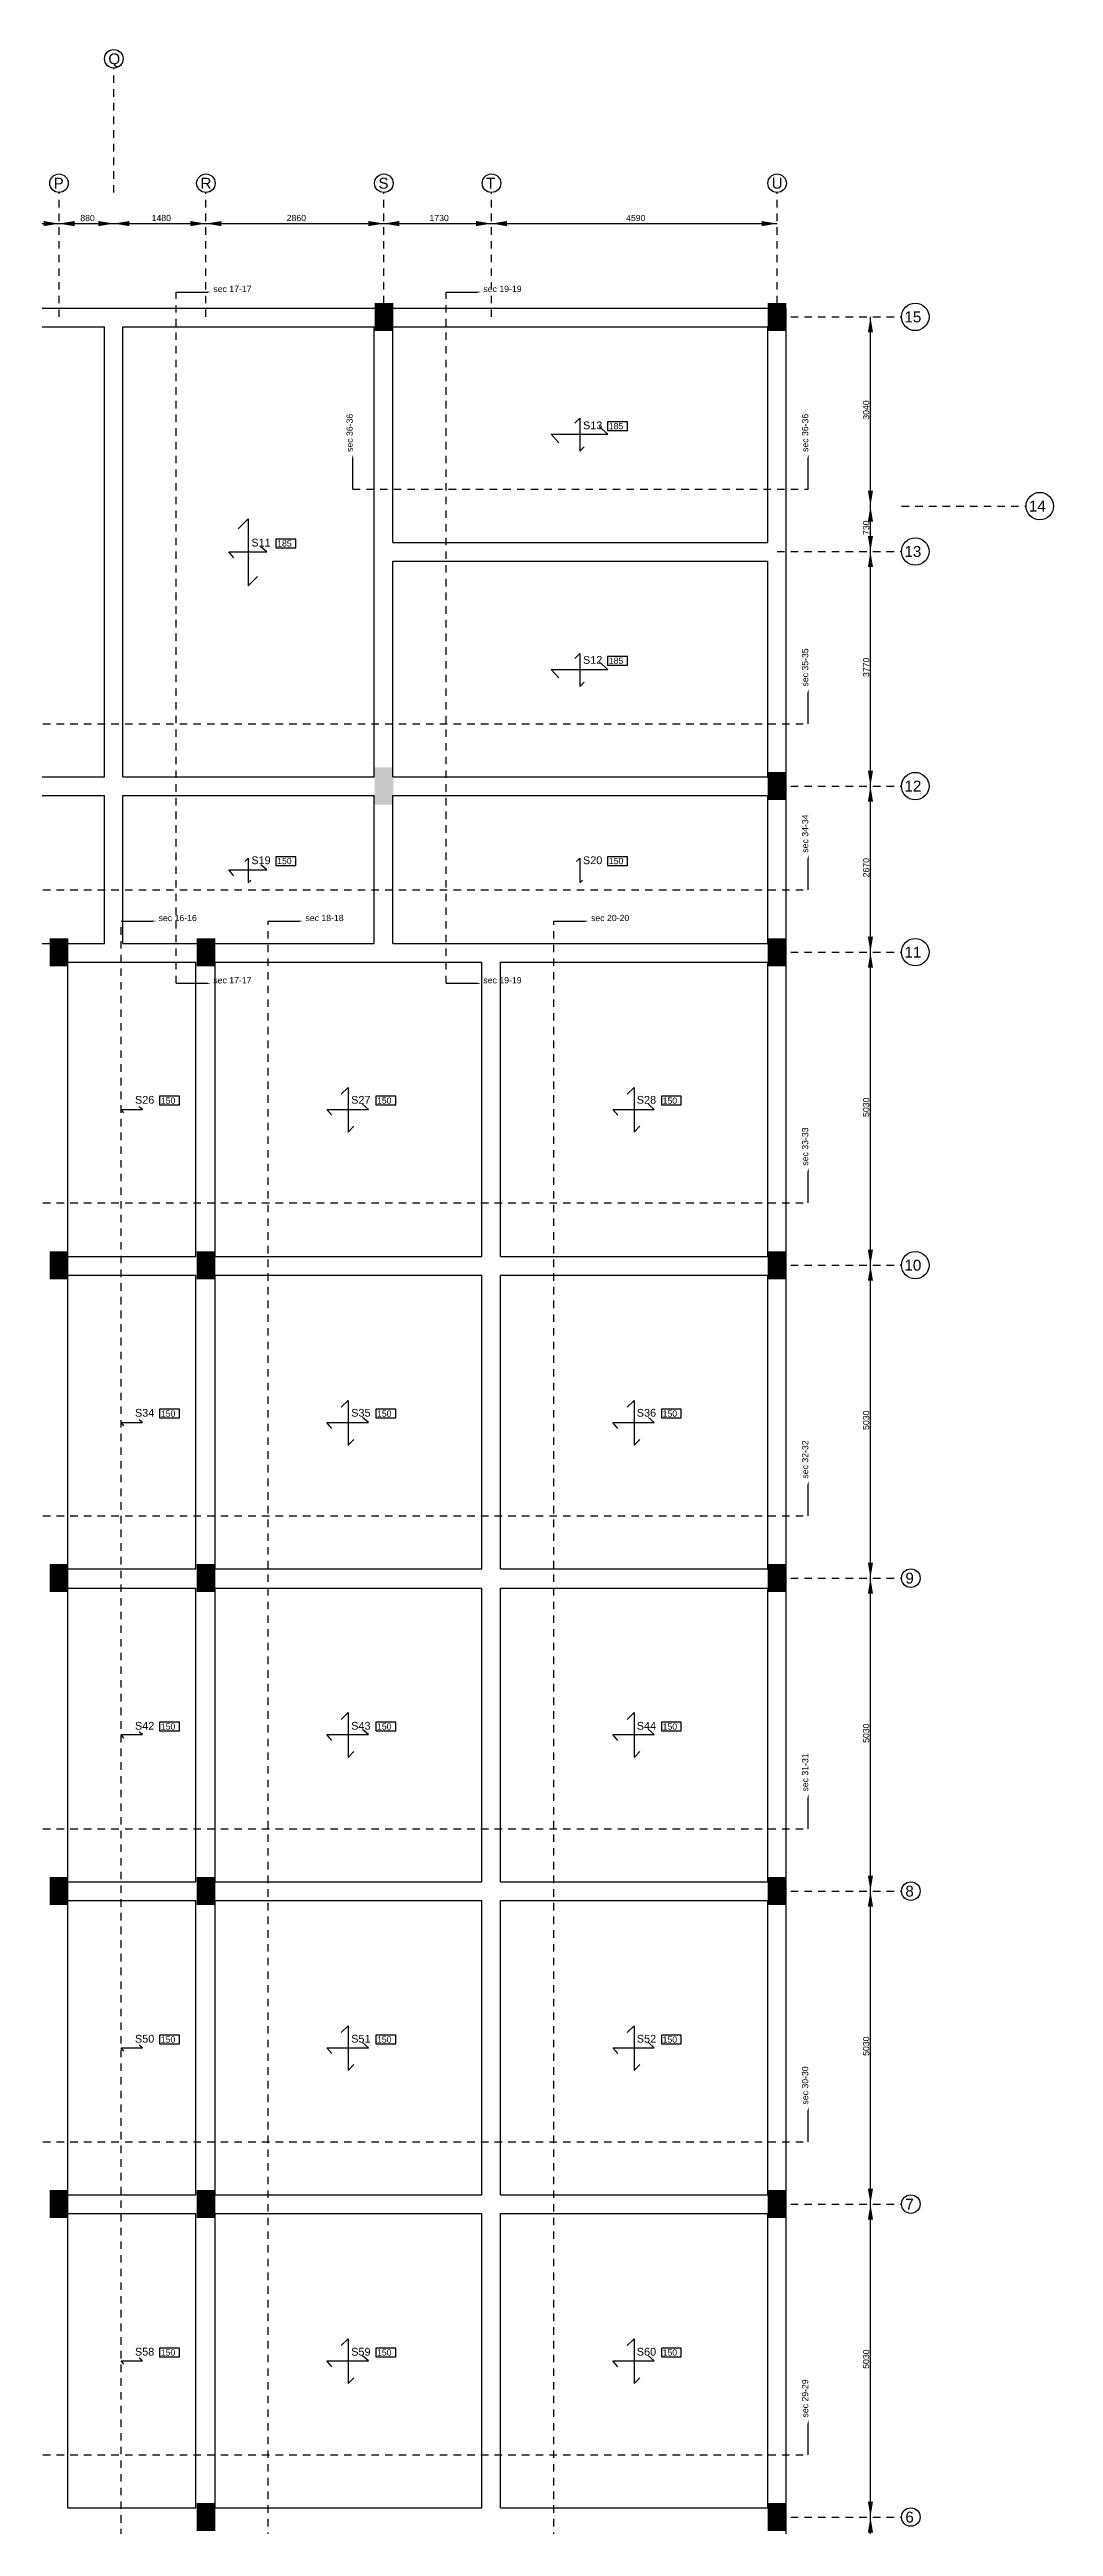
# Model space of a CAD drawing. Extents: x 0 to 119, y -5 to 121.
# Drawn here: x 53.87 to 70, y 19.87 to 59.68 of the extents above; entities that cross this region are included whole.
import ezdxf

# ---------------------------------------------------------------- set-up
doc = ezdxf.new("R2010")
doc.units = 0
doc.linetypes.add('ACAD_ISO02W100', pattern=[15, 12, -3])
for name, color, linetype in [('CenterLine', 253, 'CONTINUOUS'), ('Columns', 6, 'CONTINUOUS'), ('Grid_Dimension', 7, 'CONTINUOUS'), ('GridName', 7, 'CONTINUOUS'), ('Layout', 2, 'CONTINUOUS'), ('Section_Name', 1, 'CONTINUOUS'), ('SectionLine', 1, 'CONTINUOUS'), ('Slab_Icon', 6, 'CONTINUOUS'), ('Slab_Name', 4, 'CONTINUOUS'), ('Slab_Thick', 4, 'CONTINUOUS')]:
    doc.layers.add(name, color=color, linetype=linetype)
doc.styles.add('STRUDS_Arial', font='ARIAL.TTF', dxfattribs={"height": 0.04})
doc.styles.add('stylebar', font='ARIAL.TTF', dxfattribs={"height": 0.04})

msp = doc.modelspace()

# ---------------------------------------------------------------- linework, layer by layer
at = {"layer": 'CenterLine', "linetype": 'ACAD_ISO02W100', "ltscale": 0.01}
for p, q in [((54.898, 57.38), (54.898, 59.38)), ((54.018, 55.38), (54.018, 57.38)), ((56.378, 55.38), (56.378, 57.38)), ((59.238, 55.38), (59.238, 57.38)), ((60.968, 55.38), (60.968, 57.38)), ((65.558, 55.38), (65.558, 57.38)), ((65.558, 55.38), (67.558, 55.38)), ((67.558, 52.34), (69.558, 52.34)), ((65.558, 51.61), (67.558, 51.61)), ((65.558, 47.84), (67.558, 47.84)), ((65.558, 45.17), (67.558, 45.17)), ((65.558, 40.14), (67.558, 40.14)), ((65.558, 35.11), (67.558, 35.11)), ((65.558, 30.08), (67.558, 30.08)), ((65.558, 25.05), (67.558, 25.05)), ((65.558, 20.02), (67.558, 20.02))]:
    msp.add_line(p, q, dxfattribs=at)
at = {"layer": 'Columns'}
for points in [[(59.088, 55.155), (59.088, 55.605), (59.388, 55.155), (59.388, 55.605)], [(65.408, 55.155), (65.408, 55.605), (65.708, 55.155), (65.708, 55.605)], [(59.088, 47.54), (59.088, 48.14), (59.388, 47.54), (59.388, 48.14)], [(65.408, 47.615), (65.408, 48.065), (65.708, 47.615), (65.708, 48.065)], [(53.868, 44.945), (53.868, 45.395), (54.168, 44.945), (54.168, 45.395)], [(56.228, 44.945), (56.228, 45.395), (56.528, 44.945), (56.528, 45.395)], [(65.408, 44.945), (65.408, 45.395), (65.708, 44.945), (65.708, 45.395)], [(53.868, 39.915), (53.868, 40.365), (54.168, 39.915), (54.168, 40.365)], [(56.228, 39.915), (56.228, 40.365), (56.528, 39.915), (56.528, 40.365)], [(65.408, 39.915), (65.408, 40.365), (65.708, 39.915), (65.708, 40.365)], [(53.868, 34.885), (53.868, 35.335), (54.168, 34.885), (54.168, 35.335)], [(56.228, 34.885), (56.228, 35.335), (56.528, 34.885), (56.528, 35.335)], [(65.408, 34.885), (65.408, 35.335), (65.708, 34.885), (65.708, 35.335)], [(53.868, 29.855), (53.868, 30.305), (54.168, 29.855), (54.168, 30.305)], [(56.228, 29.855), (56.228, 30.305), (56.528, 29.855), (56.528, 30.305)], [(65.408, 29.855), (65.408, 30.305), (65.708, 29.855), (65.708, 30.305)], [(53.868, 24.825), (53.868, 25.275), (54.168, 24.825), (54.168, 25.275)], [(56.228, 24.825), (56.228, 25.275), (56.528, 24.825), (56.528, 25.275)], [(65.408, 24.825), (65.408, 25.275), (65.708, 24.825), (65.708, 25.275)], [(56.228, 19.795), (56.228, 20.245), (56.528, 19.795), (56.528, 20.245)], [(65.408, 19.795), (65.408, 20.245), (65.708, 19.795), (65.708, 20.245)]]:
    msp.add_solid(points, dxfattribs=at)
at = {"layer": 'Grid_Dimension'}
for p, q in [((51.478, 56.88), (54.018, 56.88)), ((54.018, 56.88), (54.898, 56.88)), ((54.898, 56.88), (56.378, 56.88)), ((56.378, 56.88), (59.238, 56.88)), ((59.238, 56.88), (60.968, 56.88)), ((60.968, 56.88), (65.558, 56.88)), ((67.058, 52.34), (67.058, 55.38)), ((67.058, 51.61), (67.058, 52.34)), ((67.058, 47.84), (67.058, 51.61)), ((67.058, 45.17), (67.058, 47.84)), ((67.058, 40.14), (67.058, 45.17)), ((67.058, 35.11), (67.058, 40.14)), ((67.058, 30.08), (67.058, 35.11)), ((67.058, 25.05), (67.058, 30.08)), ((67.058, 20.02), (67.058, 25.05)), ((67.058, 17.35), (67.058, 20.02))]:
    msp.add_line(p, q, dxfattribs=at)
for points in [[(54.018, 56.88), (53.768, 56.9216), (54.018, 56.88), (53.768, 56.8384)], [(54.018, 56.88), (54.268, 56.9216), (54.018, 56.88), (54.268, 56.8384)], [(54.898, 56.88), (54.648, 56.9216), (54.898, 56.88), (54.648, 56.8384)], [(54.898, 56.88), (55.148, 56.9216), (54.898, 56.88), (55.148, 56.8384)], [(56.378, 56.88), (56.128, 56.9216), (56.378, 56.88), (56.128, 56.8384)], [(56.378, 56.88), (56.628, 56.9216), (56.378, 56.88), (56.628, 56.8384)], [(59.238, 56.88), (58.988, 56.9216), (59.238, 56.88), (58.988, 56.8384)], [(59.238, 56.88), (59.488, 56.9216), (59.238, 56.88), (59.488, 56.8384)], [(60.968, 56.88), (60.718, 56.9216), (60.968, 56.88), (60.718, 56.8384)], [(60.968, 56.88), (61.218, 56.9216), (60.968, 56.88), (61.218, 56.8384)], [(65.558, 56.88), (65.308, 56.9216), (65.558, 56.88), (65.308, 56.8384)], [(67.058, 55.38), (67.0164, 55.13), (67.058, 55.38), (67.0996, 55.13)], [(67.058, 52.34), (67.0164, 52.59), (67.058, 52.34), (67.0996, 52.59)], [(67.058, 52.34), (67.0164, 52.09), (67.058, 52.34), (67.0996, 52.09)], [(67.058, 51.61), (67.0164, 51.86), (67.058, 51.61), (67.0996, 51.86)], [(67.058, 51.61), (67.0164, 51.36), (67.058, 51.61), (67.0996, 51.36)], [(67.058, 47.84), (67.0164, 48.09), (67.058, 47.84), (67.0996, 48.09)], [(67.058, 47.84), (67.0164, 47.59), (67.058, 47.84), (67.0996, 47.59)], [(67.058, 45.17), (67.0164, 45.42), (67.058, 45.17), (67.0996, 45.42)], [(67.058, 45.17), (67.0164, 44.92), (67.058, 45.17), (67.0996, 44.92)], [(67.058, 40.14), (67.0164, 40.39), (67.058, 40.14), (67.0996, 40.39)], [(67.058, 40.14), (67.0164, 39.89), (67.058, 40.14), (67.0996, 39.89)], [(67.058, 35.11), (67.0164, 35.36), (67.058, 35.11), (67.0996, 35.36)], [(67.058, 35.11), (67.0164, 34.86), (67.058, 35.11), (67.0996, 34.86)], [(67.058, 30.08), (67.0164, 30.33), (67.058, 30.08), (67.0996, 30.33)], [(67.058, 30.08), (67.0164, 29.83), (67.058, 30.08), (67.0996, 29.83)], [(67.058, 25.05), (67.0164, 25.3), (67.058, 25.05), (67.0996, 25.3)], [(67.058, 25.05), (67.0164, 24.8), (67.058, 25.05), (67.0996, 24.8)], [(67.058, 20.02), (67.0164, 20.27), (67.058, 20.02), (67.0996, 20.27)], [(67.058, 20.02), (67.0164, 19.77), (67.058, 20.02), (67.0996, 19.77)]]:
    msp.add_solid(points, dxfattribs=at)
at = {"layer": 'GridName'}
for centre, radius in [((54.898, 59.5287), 0.14874), ((54.018, 57.5287), 0.14874), ((56.378, 57.5287), 0.14874), ((59.238, 57.5287), 0.14874), ((60.968, 57.5287), 0.14874), ((65.558, 57.5287), 0.14874), ((67.7787, 55.38), 0.22066), ((69.7787, 52.34), 0.22066), ((67.7787, 51.61), 0.22066), ((67.7787, 47.84), 0.22066), ((67.7787, 45.17), 0.22066), ((67.7787, 40.14), 0.22066), ((67.7068, 35.11), 0.14874), ((67.7068, 30.08), 0.14874), ((67.7068, 25.05), 0.14874), ((67.7068, 20.02), 0.14874)]:
    msp.add_circle(centre, radius, dxfattribs=at)
at = {"layer": 'Layout'}
for p, q in [((50.3946, 55.521), (55.0451, 55.521)), ((54.746, 55.521), (59.3829, 55.521)), ((59.0837, 55.521), (65.706, 55.521)), ((65.706, 51.4552), (65.706, 55.521)), ((50.7073, 55.2219), (54.746, 55.2219)), ((54.746, 47.9877), (54.746, 55.2219)), ((55.0451, 47.9877), (55.0451, 55.2219)), ((55.0451, 55.2219), (59.0837, 55.2219)), ((59.0837, 51.4552), (59.0837, 55.2219)), ((59.3829, 51.7544), (59.3829, 55.2219)), ((59.3829, 55.2219), (65.4069, 55.2219)), ((65.4069, 51.7544), (65.4069, 55.2219)), ((59.0837, 47.9877), (59.0837, 51.7544)), ((59.3829, 51.7544), (65.4069, 51.7544)), ((65.706, 47.6885), (65.706, 51.7544)), ((59.3829, 47.9877), (59.3829, 51.4552)), ((59.3829, 51.4552), (65.4069, 51.4552)), ((65.4069, 47.9877), (65.4069, 51.4552)), ((50.7073, 47.9877), (54.746, 47.9877)), ((55.0451, 47.9877), (59.0837, 47.9877)), ((59.3829, 47.9877), (65.4069, 47.9877)), ((65.706, 45.0097), (65.706, 47.9877)), ((50.7073, 47.6885), (54.746, 47.6885)), ((54.746, 45.3089), (54.746, 47.6885)), ((55.0451, 47.6885), (59.0837, 47.6885)), ((55.0451, 45.3089), (55.0451, 47.6885)), ((59.0837, 45.3089), (59.0837, 47.6885)), ((59.3829, 47.6885), (65.4069, 47.6885)), ((59.3829, 45.3089), (59.3829, 47.6885)), ((65.4069, 45.3089), (65.4069, 47.6885)), ((50.7073, 45.3089), (54.1612, 45.3089)), ((53.8621, 45.3089), (54.746, 45.3089)), ((54.1612, 45.0097), (55.0451, 45.0097)), ((54.1612, 40.2776), (54.1612, 45.0097)), ((54.746, 45.0097), (56.2145, 45.0097)), ((55.0451, 45.3089), (56.5273, 45.3089)), ((56.2145, 45.3089), (59.0837, 45.3089)), ((56.2145, 40.2776), (56.2145, 45.0097)), ((56.5273, 45.0097), (59.3829, 45.0097)), ((56.5273, 40.2776), (56.5273, 45.0097)), ((59.0837, 45.0097), (60.8107, 45.0097)), ((59.3829, 45.3089), (61.1099, 45.3089)), ((60.8107, 45.3089), (65.4069, 45.3089)), ((60.8107, 40.2776), (60.8107, 45.0097)), ((61.1099, 45.0097), (65.4069, 45.0097)), ((61.1099, 40.2776), (61.1099, 45.0097)), ((65.4069, 40.2776), (65.4069, 45.0097)), ((65.706, 39.9784), (65.706, 45.3089)), ((54.1612, 40.2776), (56.2145, 40.2776)), ((56.5273, 40.2776), (60.8107, 40.2776)), ((61.1099, 40.2776), (65.4069, 40.2776)), ((65.706, 34.9471), (65.706, 40.2776)), ((54.1612, 39.9784), (56.2145, 39.9784)), ((54.1612, 35.2599), (54.1612, 39.9784)), ((56.2145, 35.2599), (56.2145, 39.9784)), ((56.5273, 39.9784), (60.8107, 39.9784)), ((56.5273, 35.2599), (56.5273, 39.9784)), ((60.8107, 35.2599), (60.8107, 39.9784)), ((61.1099, 39.9784), (65.4069, 39.9784)), ((61.1099, 35.2599), (61.1099, 39.9784)), ((65.4069, 35.2599), (65.4069, 39.9784)), ((54.1612, 35.2599), (56.2145, 35.2599)), ((56.5273, 35.2599), (60.8107, 35.2599)), ((61.1099, 35.2599), (65.4069, 35.2599)), ((65.706, 29.9294), (65.706, 35.2599)), ((54.1612, 34.9471), (56.2145, 34.9471)), ((54.1612, 30.2286), (54.1612, 34.9471)), ((56.2145, 30.2286), (56.2145, 34.9471)), ((56.5273, 34.9471), (60.8107, 34.9471)), ((56.5273, 30.2286), (56.5273, 34.9471)), ((60.8107, 30.2286), (60.8107, 34.9471)), ((61.1099, 34.9471), (65.4069, 34.9471)), ((61.1099, 30.2286), (61.1099, 34.9471)), ((65.4069, 30.2286), (65.4069, 34.9471)), ((54.1612, 30.2286), (56.2145, 30.2286)), ((54.1612, 29.9294), (56.2145, 29.9294)), ((54.1612, 25.1973), (54.1612, 29.9294)), ((56.2145, 25.1973), (56.2145, 29.9294)), ((56.5273, 30.2286), (60.8107, 30.2286)), ((56.5273, 29.9294), (60.8107, 29.9294)), ((56.5273, 25.1973), (56.5273, 29.9294)), ((60.8107, 25.1973), (60.8107, 29.9294)), ((61.1099, 30.2286), (65.4069, 30.2286)), ((61.1099, 29.9294), (65.4069, 29.9294)), ((61.1099, 25.1973), (61.1099, 29.9294)), ((65.4069, 25.1973), (65.4069, 29.9294)), ((65.706, 24.8981), (65.706, 30.2286)), ((54.1612, 25.1973), (56.2145, 25.1973)), ((56.5273, 25.1973), (60.8107, 25.1973)), ((61.1099, 25.1973), (65.4069, 25.1973)), ((65.706, 19.8668), (65.706, 25.1973)), ((54.1612, 24.8981), (56.2145, 24.8981)), ((54.1612, 20.166), (54.1612, 24.8981)), ((56.2145, 20.166), (56.2145, 24.8981)), ((56.5273, 24.8981), (60.8107, 24.8981)), ((56.5273, 20.166), (56.5273, 24.8981)), ((60.8107, 20.166), (60.8107, 24.8981)), ((61.1099, 24.8981), (65.4069, 24.8981)), ((61.1099, 20.166), (61.1099, 24.8981)), ((65.4069, 20.166), (65.4069, 24.8981)), ((54.1612, 20.166), (56.2145, 20.166)), ((56.5273, 20.166), (60.8107, 20.166)), ((61.1099, 20.166), (65.4069, 20.166)), ((65.706, 17.188), (65.706, 20.166))]:
    msp.add_line(p, q, dxfattribs=at)
at = {"layer": 'SectionLine', "linetype": 'ACAD_ISO02W100', "ltscale": 0.01}
for p, q in [((55.898, 44.67), (55.898, 55.78)), ((60.238, 44.67), (60.238, 55.78)), ((58.738, 52.61), (66.058, 52.61)), ((30.878, 48.84), (66.058, 48.84)), ((30.878, 46.17), (66.058, 46.17)), ((55.018, 16.85), (55.018, 45.67)), ((57.378, 7.11), (57.378, 45.67)), ((61.968, 7.11), (61.968, 45.67)), ((30.878, 41.14), (66.058, 41.14)), ((30.878, 36.11), (66.058, 36.11)), ((30.878, 31.08), (66.058, 31.08)), ((30.878, 26.05), (66.058, 26.05)), ((30.878, 21.02), (66.058, 21.02))]:
    msp.add_line(p, q, dxfattribs=at)
at = {"layer": 'SectionLine'}
for p, q in [((55.898, 55.78), (56.398, 55.78)), ((60.238, 55.78), (60.738, 55.78)), ((58.738, 52.61), (58.738, 53.11)), ((66.058, 52.61), (66.058, 53.11)), ((66.058, 48.84), (66.058, 49.34)), ((66.058, 46.17), (66.058, 46.67)), ((55.018, 45.67), (55.518, 45.67)), ((57.378, 45.67), (57.878, 45.67)), ((61.968, 45.67), (62.468, 45.67)), ((55.898, 44.67), (56.398, 44.67)), ((60.238, 44.67), (60.738, 44.67)), ((66.058, 41.14), (66.058, 41.64)), ((66.058, 36.11), (66.058, 36.61)), ((66.058, 31.08), (66.058, 31.58)), ((66.058, 26.05), (66.058, 26.55)), ((66.058, 21.02), (66.058, 21.52))]:
    msp.add_line(p, q, dxfattribs=at)
for points in [[(56.398, 55.77), (56.458, 55.78), (56.398, 55.77), (56.398, 55.79)], [(60.738, 55.77), (60.798, 55.78), (60.738, 55.77), (60.738, 55.79)], [(58.728, 53.11), (58.738, 53.17), (58.728, 53.11), (58.748, 53.11)], [(66.048, 53.11), (66.058, 53.17), (66.048, 53.11), (66.068, 53.11)], [(66.048, 49.34), (66.058, 49.4), (66.048, 49.34), (66.068, 49.34)], [(66.048, 46.67), (66.058, 46.73), (66.048, 46.67), (66.068, 46.67)], [(55.518, 45.66), (55.578, 45.67), (55.518, 45.66), (55.518, 45.68)], [(57.878, 45.66), (57.938, 45.67), (57.878, 45.66), (57.878, 45.68)], [(62.468, 45.66), (62.528, 45.67), (62.468, 45.66), (62.468, 45.68)], [(56.398, 44.66), (56.458, 44.67), (56.398, 44.66), (56.398, 44.68)], [(60.738, 44.66), (60.798, 44.67), (60.738, 44.66), (60.738, 44.68)], [(66.048, 41.64), (66.058, 41.7), (66.048, 41.64), (66.068, 41.64)], [(66.048, 36.61), (66.058, 36.67), (66.048, 36.61), (66.068, 36.61)], [(66.048, 31.58), (66.058, 31.64), (66.048, 31.58), (66.068, 31.58)], [(66.048, 26.55), (66.058, 26.61), (66.048, 26.55), (66.068, 26.55)], [(66.048, 21.52), (66.058, 21.58), (66.048, 21.52), (66.068, 21.52)]]:
    msp.add_solid(points, dxfattribs=at)
at = {"layer": 'Slab_Icon'}
for p, q in [((62.3065, 53.6717), (62.3881, 53.7533)), ((62.3881, 53.7533), (62.3881, 53.223)), ((62.0481, 53.3589), (61.9258, 53.4949)), ((61.9258, 53.4949), (62.8368, 53.4949)), ((62.8368, 53.4949), (62.7008, 53.6173)), ((62.3881, 53.223), (62.4561, 53.291)), ((56.8945, 51.9719), (57.0576, 52.1351)), ((57.0576, 52.1351), (57.0576, 51.0609)), ((56.8265, 51.5096), (56.7449, 51.6048)), ((56.7449, 51.6048), (57.3568, 51.6048)), ((57.3568, 51.6048), (57.2616, 51.6864)), ((57.0576, 51.0609), (57.2072, 51.2104)), ((62.3065, 49.8914), (62.3881, 49.973)), ((62.3881, 49.973), (62.3881, 49.4427)), ((62.8368, 49.7147), (62.7008, 49.837)), ((62.0481, 49.5787), (61.9258, 49.7147)), ((61.9258, 49.7147), (62.8368, 49.7147)), ((62.3881, 49.4427), (62.4561, 49.5107)), ((57.0032, 46.6279), (57.0576, 46.6823)), ((57.0576, 46.6823), (57.0576, 46.2879)), ((62.3337, 46.6279), (62.3881, 46.6823)), ((62.3881, 46.6823), (62.3881, 46.2879)), ((56.8265, 46.3967), (56.7449, 46.4919)), ((56.7449, 46.4919), (57.3568, 46.4919)), ((57.0576, 46.2879), (57.0984, 46.3287)), ((57.3568, 46.4919), (57.2616, 46.5735)), ((62.3881, 46.2879), (62.4289, 46.3287)), ((58.5534, 42.8884), (58.6622, 42.9972)), ((58.6622, 42.9972), (58.6622, 42.2765)), ((63.1496, 42.8884), (63.2584, 42.9972)), ((63.2584, 42.9972), (63.2584, 42.2765)), ((55.0587, 42.5893), (55.0179, 42.6436)), ((55.0179, 42.6436), (55.3579, 42.6436)), ((55.3579, 42.6436), (55.3035, 42.6844)), ((58.4038, 42.5485), (58.3223, 42.6436)), ((58.3223, 42.6436), (58.9886, 42.6436)), ((58.9886, 42.6436), (58.8934, 42.7252)), ((63, 42.5485), (62.9184, 42.6436)), ((62.9184, 42.6436), (63.5847, 42.6436)), ((63.5847, 42.6436), (63.4895, 42.7252)), ((58.6622, 42.2765), (58.7574, 42.3717)), ((63.2584, 42.2765), (63.3535, 42.3717)), ((58.5534, 37.8571), (58.6622, 37.9659)), ((58.6622, 37.9659), (58.6622, 37.2452)), ((63.1496, 37.8571), (63.2584, 37.9659)), ((63.2584, 37.9659), (63.2584, 37.2452)), ((55.0587, 37.558), (55.0179, 37.6123)), ((55.0179, 37.6123), (55.3579, 37.6123)), ((55.3579, 37.6123), (55.3035, 37.6531)), ((58.4038, 37.5172), (58.3223, 37.6123)), ((58.3223, 37.6123), (58.9886, 37.6123)), ((58.9886, 37.6123), (58.8934, 37.6939)), ((63, 37.5172), (62.9184, 37.6123)), ((62.9184, 37.6123), (63.5847, 37.6123)), ((63.5847, 37.6123), (63.4895, 37.6939)), ((58.6622, 37.2452), (58.7574, 37.3404)), ((63.2584, 37.2452), (63.3535, 37.3404)), ((58.5534, 32.8394), (58.6622, 32.9482)), ((58.6622, 32.9482), (58.6622, 32.2275)), ((58.9886, 32.5946), (58.8934, 32.6762)), ((63.1496, 32.8394), (63.2584, 32.9482)), ((63.2584, 32.9482), (63.2584, 32.2275)), ((63.5847, 32.5946), (63.4895, 32.6762)), ((55.0587, 32.5403), (55.0179, 32.5946)), ((55.0179, 32.5946), (55.3579, 32.5946)), ((55.3579, 32.5946), (55.3035, 32.6354)), ((58.4038, 32.4995), (58.3223, 32.5946)), ((58.3223, 32.5946), (58.9886, 32.5946)), ((58.6622, 32.2275), (58.7574, 32.3227)), ((63, 32.4995), (62.9184, 32.5946)), ((62.9184, 32.5946), (63.5847, 32.5946)), ((63.2584, 32.2275), (63.3535, 32.3227)), ((58.5534, 27.8081), (58.6622, 27.9169)), ((58.6622, 27.9169), (58.6622, 27.1962)), ((63.1496, 27.8081), (63.2584, 27.9169)), ((63.2584, 27.9169), (63.2584, 27.1962)), ((55.0587, 27.509), (55.0179, 27.5634)), ((55.0179, 27.5634), (55.3579, 27.5634)), ((55.3579, 27.5634), (55.3035, 27.6041)), ((58.4038, 27.4682), (58.3223, 27.5634)), ((58.3223, 27.5634), (58.9886, 27.5634)), ((58.9886, 27.5634), (58.8934, 27.6449)), ((63, 27.4682), (62.9184, 27.5634)), ((62.9184, 27.5634), (63.5847, 27.5634)), ((63.5847, 27.5634), (63.4895, 27.6449)), ((58.6622, 27.1962), (58.7574, 27.2914)), ((63.2584, 27.1962), (63.3535, 27.2914)), ((58.5534, 22.7768), (58.6622, 22.8856)), ((58.6622, 22.8856), (58.6622, 22.1649)), ((63.1496, 22.7768), (63.2584, 22.8856)), ((63.2584, 22.8856), (63.2584, 22.1649)), ((55.0587, 22.4777), (55.0179, 22.5321)), ((55.0179, 22.5321), (55.3579, 22.5321)), ((55.3579, 22.5321), (55.3035, 22.5728)), ((58.4038, 22.4369), (58.3223, 22.5321)), ((58.3223, 22.5321), (58.9886, 22.5321)), ((58.9886, 22.5321), (58.8934, 22.6136)), ((63, 22.4369), (62.9184, 22.5321)), ((62.9184, 22.5321), (63.5847, 22.5321)), ((63.5847, 22.5321), (63.4895, 22.6136)), ((58.6622, 22.1649), (58.7574, 22.2601)), ((63.2584, 22.1649), (63.3535, 22.2601))]:
    msp.add_line(p, q, dxfattribs=at)
at = {"layer": 'Slab_Thick'}
for p, q in [((63.153, 53.695), (62.833, 53.695)), ((62.833, 53.695), (62.833, 53.555)), ((62.833, 53.555), (63.153, 53.555)), ((63.153, 53.555), (63.153, 53.695)), ((57.823, 51.81), (57.503, 51.81)), ((57.503, 51.81), (57.503, 51.67)), ((57.823, 51.67), (57.823, 51.81)), ((57.503, 51.67), (57.823, 51.67)), ((63.153, 49.925), (62.833, 49.925)), ((62.833, 49.925), (62.833, 49.785)), ((62.833, 49.785), (63.153, 49.785)), ((63.153, 49.785), (63.153, 49.925)), ((57.823, 46.705), (57.503, 46.705)), ((57.503, 46.705), (57.503, 46.565)), ((57.823, 46.565), (57.823, 46.705)), ((63.153, 46.705), (62.833, 46.705)), ((62.833, 46.705), (62.833, 46.565)), ((63.153, 46.565), (63.153, 46.705)), ((57.503, 46.565), (57.823, 46.565)), ((62.833, 46.565), (63.153, 46.565)), ((55.953, 42.855), (55.633, 42.855)), ((55.633, 42.855), (55.633, 42.715)), ((55.633, 42.715), (55.953, 42.715)), ((55.953, 42.715), (55.953, 42.855)), ((59.428, 42.855), (59.108, 42.855)), ((59.108, 42.855), (59.108, 42.715)), ((59.108, 42.715), (59.428, 42.715)), ((59.428, 42.715), (59.428, 42.855)), ((64.018, 42.855), (63.698, 42.855)), ((63.698, 42.855), (63.698, 42.715)), ((63.698, 42.715), (64.018, 42.715)), ((64.018, 42.715), (64.018, 42.855)), ((55.953, 37.825), (55.633, 37.825)), ((55.633, 37.825), (55.633, 37.685)), ((55.953, 37.685), (55.953, 37.825)), ((59.428, 37.825), (59.108, 37.825)), ((59.108, 37.825), (59.108, 37.685)), ((59.428, 37.685), (59.428, 37.825)), ((64.018, 37.825), (63.698, 37.825)), ((63.698, 37.825), (63.698, 37.685)), ((64.018, 37.685), (64.018, 37.825)), ((55.633, 37.685), (55.953, 37.685)), ((59.108, 37.685), (59.428, 37.685)), ((63.698, 37.685), (64.018, 37.685)), ((55.953, 32.795), (55.633, 32.795)), ((55.633, 32.795), (55.633, 32.655)), ((55.633, 32.655), (55.953, 32.655)), ((55.953, 32.655), (55.953, 32.795)), ((59.428, 32.795), (59.108, 32.795)), ((59.108, 32.795), (59.108, 32.655)), ((59.108, 32.655), (59.428, 32.655)), ((59.428, 32.655), (59.428, 32.795)), ((64.018, 32.795), (63.698, 32.795)), ((63.698, 32.795), (63.698, 32.655)), ((63.698, 32.655), (64.018, 32.655)), ((64.018, 32.655), (64.018, 32.795)), ((55.953, 27.765), (55.633, 27.765)), ((55.633, 27.765), (55.633, 27.625)), ((55.633, 27.625), (55.953, 27.625)), ((55.953, 27.625), (55.953, 27.765)), ((59.428, 27.765), (59.108, 27.765)), ((59.108, 27.765), (59.108, 27.625)), ((59.108, 27.625), (59.428, 27.625)), ((59.428, 27.625), (59.428, 27.765)), ((64.018, 27.765), (63.698, 27.765)), ((63.698, 27.765), (63.698, 27.625)), ((63.698, 27.625), (64.018, 27.625)), ((64.018, 27.625), (64.018, 27.765)), ((55.953, 22.735), (55.633, 22.735)), ((55.633, 22.735), (55.633, 22.595)), ((55.953, 22.595), (55.953, 22.735)), ((59.428, 22.735), (59.108, 22.735)), ((59.108, 22.735), (59.108, 22.595)), ((59.428, 22.595), (59.428, 22.735)), ((64.018, 22.735), (63.698, 22.735)), ((63.698, 22.735), (63.698, 22.595)), ((64.018, 22.595), (64.018, 22.735)), ((55.633, 22.595), (55.953, 22.595)), ((59.108, 22.595), (59.428, 22.595)), ((63.698, 22.595), (64.018, 22.595))]:
    msp.add_line(p, q, dxfattribs=at)

# ---------------------------------------------------------------- texts
at = {"layer": 'Grid_Dimension', "style": 'stylebar'}
for s, p in [('880', (54.359, 56.92)), ('1480', (55.506, 56.92)), ('2860', (57.676, 56.92)), ('1730', (59.971, 56.92)), ('4590', (63.131, 56.92))]:
    msp.add_text(s, height=0.1, dxfattribs=at).set_placement(p)
for s, p in [('3040', (67.038, 53.728)), ('730', (67.038, 51.876)), ('3770', (67.038, 49.593)), ('2670', (67.038, 46.373)), ('5030', (67.038, 42.523)), ('5030', (67.038, 37.493)), ('5030', (67.038, 32.463)), ('5030', (67.038, 27.433)), ('5030', (67.038, 22.403))]:
    msp.add_text(s, height=0.1, rotation=90, dxfattribs=at).set_placement(p)
at = {"layer": 'GridName', "style": 'STRUDS_Arial'}
for s, p in [('Q', (54.8105, 59.4412)), ('P', (53.9305, 57.4412)), ('R', (56.2905, 57.4412)), ('S', (59.1505, 57.4412)), ('T', (60.8805, 57.4412)), ('U', (65.4705, 57.4412)), ('15', (67.6037, 55.2925)), ('14', (69.6037, 52.2525)), ('13', (67.6037, 51.5225)), ('12', (67.6037, 47.7525)), ('11', (67.6037, 45.0825)), ('10', (67.6037, 40.0525)), ('9', (67.6193, 35.0225)), ('8', (67.6193, 29.9925)), ('7', (67.6193, 24.9625)), ('6', (67.6193, 19.9325))]:
    msp.add_text(s, height=0.175, dxfattribs=at).set_placement(p)
at = {"layer": 'Section_Name', "style": 'STRUDS_Arial'}
for s, p in [('sec 17-17', (56.498, 55.78)), ('sec 19-19', (60.838, 55.78)), ('sec 16-16', (55.618, 45.67)), ('sec 18-18', (57.978, 45.67)), ('sec 20-20', (62.568, 45.67)), ('sec 17-17', (56.498, 44.67)), ('sec 19-19', (60.838, 44.67))]:
    msp.add_text(s, height=0.1, dxfattribs=at).set_placement(p)
for s, p in [('sec 36-36', (58.738, 53.21)), ('sec 36-36', (66.058, 53.21)), ('sec 35-35', (66.058, 49.44)), ('sec 34-34', (66.058, 46.77)), ('sec 33-33', (66.058, 41.74)), ('sec 32-32', (66.058, 36.71)), ('sec 31-31', (66.058, 31.68)), ('sec 30-30', (66.058, 26.65)), ('sec 29-29', (66.058, 21.62))]:
    msp.add_text(s, height=0.1, rotation=90, dxfattribs=at).set_placement(p)
at = {"layer": 'Slab_Name', "style": 'STRUDS_Arial'}
for s, p in [('S13', (62.438, 53.575)), ('S11', (57.108, 51.69)), ('S12', (62.438, 49.805)), ('S19', (57.108, 46.585)), ('S20', (62.438, 46.585)), ('S26', (55.238, 42.735)), ('S27', (58.713, 42.735)), ('S28', (63.303, 42.735)), ('S34', (55.238, 37.705)), ('S35', (58.713, 37.705)), ('S36', (63.303, 37.705)), ('S42', (55.238, 32.675)), ('S43', (58.713, 32.675)), ('S44', (63.303, 32.675)), ('S50', (55.238, 27.645)), ('S51', (58.713, 27.645)), ('S52', (63.303, 27.645)), ('S58', (55.238, 22.615)), ('S59', (58.713, 22.615)), ('S60', (63.303, 22.615))]:
    msp.add_text(s, height=0.125, dxfattribs=at).set_placement(p)
at = {"layer": 'Slab_Thick', "style": 'STRUDS_Arial'}
for s, p in [('185', (62.853, 53.575)), ('185', (57.523, 51.69)), ('185', (62.853, 49.805)), ('150', (57.523, 46.585)), ('150', (62.853, 46.585)), ('150', (55.653, 42.735)), ('150', (59.128, 42.735)), ('150', (63.718, 42.735)), ('150', (55.653, 37.705)), ('150', (59.128, 37.705)), ('150', (63.718, 37.705)), ('150', (55.653, 32.675)), ('150', (59.128, 32.675)), ('150', (63.718, 32.675)), ('150', (55.653, 27.645)), ('150', (59.128, 27.645)), ('150', (63.718, 27.645)), ('150', (55.653, 22.615)), ('150', (59.128, 22.615)), ('150', (63.718, 22.615))]:
    msp.add_text(s, height=0.1, dxfattribs=at).set_placement(p)

doc.saveas('drawing.dxf')
